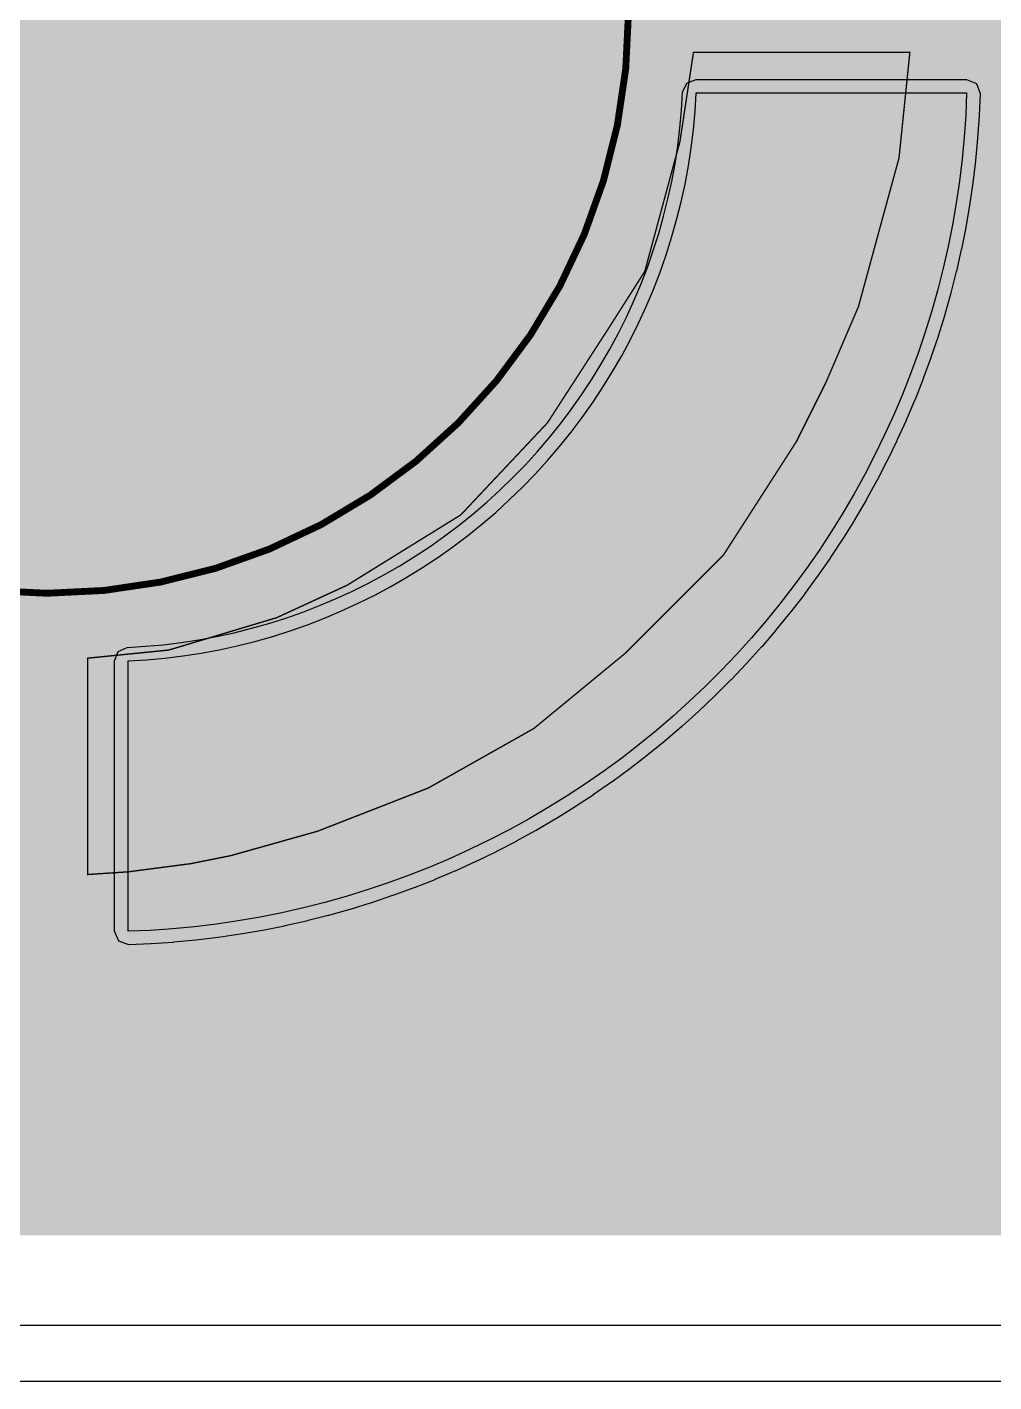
# Model space of a CAD drawing. Header units: millimetres. Extents: x 0 to 286, y 0 to 95.
# Drawn here: x 72.67 to 76.24, y 0.02 to 5.03 of the extents above; entities that cross this region are included whole.
import ezdxf

# ---------------------------------------------------------------- set-up
doc = ezdxf.new("R2010")
doc.units = ezdxf.units.MM
doc.header["$MEASUREMENT"] = 0
for name, color, linetype, true_color in [('Board-Outline-Layer', 7, 'Continuous', 0xff00ff), ('Bottom-Layer', 7, 'Continuous', 0x0000ff), ('Bottom-Paste-Mask-Layer', 7, 'Continuous', 0x800000), ('Bottom-Solder-Mask-Layer', 7, 'Continuous', 0xaa00ff), ('Component-Shape-Layer', 7, 'Continuous', 0x00cccc), ('Document-Layer', 7, 'Continuous', 0xffffff), ('Multi-Layer', 7, 'Continuous', 0xc0c0c0), ('Pin-Soldering-Layer', 7, 'Continuous', 0xcc9999)]:
    doc.layers.add(name, color=color, linetype=linetype, true_color=true_color)

msp = doc.modelspace()

# ---------------------------------------------------------------- hatches: boundary and pattern name
at = {"layer": 'Bottom-Layer'}
for points in [[(0.4592, 93.2831), (0.4741, 93.4131), (0.4988, 93.5383), (0.5336, 93.6625), (0.5789, 93.7826), (0.6325, 93.9003), (0.6959, 94.0133), (0.7666, 94.1201), (0.8468, 94.2205), (0.9343, 94.3158), (1.0294, 94.4031), (1.1304, 94.4836), (1.2369, 94.5545), (1.3499, 94.6176), (1.4675, 94.6714), (1.5873, 94.7165), (1.712, 94.7513), (1.8371, 94.7761), (1.967, 94.7909), (2.1035, 94.7969), (283.464, 94.7969), (283.5983, 94.7909), (283.7274, 94.7761), (283.8536, 94.7512), (283.9785, 94.7164), (284.0988, 94.6714), (284.2148, 94.618), (284.3274, 94.5547), (284.4352, 94.483), (284.5375, 94.4024), (284.6321, 94.3158), (284.7203, 94.2195), (284.8002, 94.1207), (284.8694, 94.0139), (284.9338, 93.9003), (284.987, 93.7821), (285.0329, 93.6624), (285.067, 93.5383), (285.0927, 93.4111), (285.1081, 93.284), (285.1124, 93.1486), (285.1124, 41.3492), (281.9686, 41.3491), (281.9418, 41.348), (281.9152, 41.3449), (281.1422, 41.2239), (281.087, 41.2107), (281.0346, 41.189), (280.3386, 40.8334), (280.291, 40.8042), (280.2486, 40.768), (279.6946, 40.2152), (279.6578, 40.1721), (279.6282, 40.1238), (279.2742, 39.4267), (279.2529, 39.3752), (279.2399, 39.3209), (279.1169, 38.549), (279.1124, 38.4928), (279.1169, 38.4365), (279.2399, 37.6622), (279.2529, 37.6077), (279.2743, 37.556), (279.6283, 36.86), (279.6578, 36.812), (279.6943, 36.7691), (280.2483, 36.2152), (280.2909, 36.1788), (280.3386, 36.1495), (281.0346, 35.7939), (281.0869, 35.7722), (281.142, 35.7591), (281.917, 35.6375), (281.9437, 35.6344), (281.9706, 35.6333), (285.1124, 35.6333), (285.1124, 2.2325), (285.1081, 2.1001), (285.0927, 1.9739), (285.067, 1.8457), (285.0327, 1.722), (284.9866, 1.5995), (284.9345, 1.485), (284.8695, 1.3714), (284.7998, 1.264), (284.7184, 1.162), (284.6322, 1.0668), (284.5384, 0.9821), (284.4354, 0.9008), (284.3275, 0.8293), (284.2147, 0.7658), (284.0974, 0.7119), (283.9783, 0.6661), (283.8552, 0.6329), (283.7275, 0.6077), (283.5997, 0.5931), (283.465, 0.5883), (2.1051, 0.5855), (1.9683, 0.5927), (1.837, 0.6077), (1.7105, 0.6328), (1.5875, 0.666), (1.4685, 0.7121), (1.35, 0.7662), (1.2368, 0.8296), (1.1302, 0.9002), (1.0283, 0.9816), (0.9343, 1.0667), (0.8483, 1.1616), (0.7671, 1.2644), (0.6955, 1.3725), (0.6319, 1.4849), (0.5791, 1.5994), (0.5338, 1.7219), (0.4988, 1.8457), (0.4741, 1.9719), (0.4592, 2.1011), (0.4532, 2.2346), (0.4532, 35.6333), (3.5973, 35.6335), (3.6242, 35.6345), (3.6509, 35.6377), (4.4239, 35.7591), (4.479, 35.7723), (4.5313, 35.794), (5.2273, 36.1496), (5.2752, 36.179), (5.3179, 36.2155), (5.8704, 36.7694), (5.9067, 36.8119), (5.9358, 36.8595), (6.2914, 37.5555), (6.313, 37.6075), (6.3261, 37.6623), (6.4488, 38.4352), (6.4532, 38.4913), (6.4488, 38.5474), (6.3262, 39.3207), (6.313, 39.3753), (6.2915, 39.4273), (5.9359, 40.1244), (5.9066, 40.1722), (5.8702, 40.2149), (5.3176, 40.7677), (5.275, 40.8041), (5.2273, 40.8334), (4.5313, 41.189), (4.479, 41.2107), (4.4239, 41.2239), (3.6501, 41.3451), (3.6235, 41.3482), (3.5967, 41.3492), (0.4532, 41.3492), (0.4532, 93.1467)], [(72.4264, 8.8433), (72.3447, 8.8397), (72.3402, 8.8395), (72.3356, 8.8392), (72.254, 8.8336), (72.2494, 8.8332), (72.2448, 8.8328), (72.1633, 8.8251), (72.1587, 8.8246), (72.1541, 8.8241), (72.0728, 8.8142), (72.0684, 8.8136), (72.064, 8.813), (71.983, 8.8012), (71.9784, 8.8005), (71.9738, 8.7997), (71.8931, 8.7857), (71.8886, 8.7849), (71.8842, 8.784), (71.804, 8.768), (71.7995, 8.7671), (71.795, 8.7661), (71.7152, 8.7481), (71.7107, 8.747), (71.7062, 8.7459), (71.6268, 8.7258), (71.6224, 8.7246), (71.6179, 8.7234), (71.5391, 8.7013), (71.5348, 8.7), (71.5304, 8.6987), (71.4522, 8.6746), (71.4478, 8.6732), (71.4435, 8.6718), (71.3659, 8.6456), (71.3616, 8.6441), (71.3573, 8.6426), (71.2804, 8.6145), (71.2761, 8.6129), (71.2718, 8.6112), (71.1957, 8.5812), (71.1914, 8.5794), (71.1871, 8.5776), (71.1118, 8.5456), (71.1076, 8.5438), (71.1035, 8.542), (71.029, 8.5081), (71.0248, 8.5061), (71.0207, 8.5041), (70.9471, 8.4683), (70.943, 8.4663), (70.939, 8.4643), (70.8663, 8.4266), (70.8622, 8.4244), (70.8581, 8.4222), (70.7864, 8.3826), (70.7824, 8.3804), (70.7785, 8.3782), (70.7079, 8.3368), (70.704, 8.3345), (70.7, 8.3321), (70.6305, 8.2889), (70.6266, 8.2865), (70.6228, 8.2841), (70.5544, 8.2392), (70.5505, 8.2366), (70.5467, 8.234), (70.4794, 8.1873), (70.4757, 8.1847), (70.4721, 8.1821), (70.406, 8.1337), (70.4023, 8.131), (70.3985, 8.1281), (70.3338, 8.0781), (70.3302, 8.0753), (70.3267, 8.0725), (70.2632, 8.0208), (70.2597, 8.0179), (70.2562, 8.0149), (70.194, 7.9617), (70.1906, 7.9587), (70.1871, 7.9556), (70.1264, 7.9008), (70.123, 7.8977), (70.1196, 7.8945), (70.0603, 7.8381), (70.057, 7.835), (70.0538, 7.8318), (69.9959, 7.7739), (69.9927, 7.7707), (69.9894, 7.7673), (69.9331, 7.708), (69.93, 7.7047), (69.9269, 7.7013), (69.872, 7.6406), (69.8689, 7.6371), (69.8659, 7.6336), (69.8126, 7.5714), (69.8096, 7.5679), (69.8067, 7.5643), (69.755, 7.5008), (69.7523, 7.4973), (69.7496, 7.4939), (69.6995, 7.4291), (69.6967, 7.4254), (69.6939, 7.4217), (69.6456, 7.3556), (69.6429, 7.3519), (69.6402, 7.3481), (69.5936, 7.2808), (69.591, 7.2771), (69.5885, 7.2733), (69.5436, 7.2049), (69.5411, 7.201), (69.5387, 7.1971), (69.4955, 7.1276), (69.4931, 7.1236), (69.4908, 7.1197), (69.4494, 7.0491), (69.4471, 7.0451), (69.4449, 7.0411), (69.4053, 6.9694), (69.4032, 6.9653), (69.401, 6.9613), (69.3634, 6.8887), (69.3613, 6.8846), (69.3593, 6.8806), (69.3235, 6.807), (69.3215, 6.8028), (69.3196, 6.7987), (69.2856, 6.7242), (69.2837, 6.7199), (69.2819, 6.7157), (69.2499, 6.6403), (69.2481, 6.6361), (69.2464, 6.6319), (69.2164, 6.5557), (69.2147, 6.5515), (69.2131, 6.5472), (69.185, 6.4704), (69.1835, 6.4661), (69.182, 6.4618), (69.1559, 6.3843), (69.1544, 6.3798), (69.153, 6.3753), (69.1289, 6.297), (69.1276, 6.2928), (69.1263, 6.2885), (69.1042, 6.2097), (69.103, 6.2052), (69.1018, 6.2008), (69.0817, 6.1214), (69.0806, 6.1169), (69.0795, 6.1124), (69.0615, 6.0326), (69.0605, 6.0282), (69.0596, 6.0237), (69.0436, 5.9435), (69.0427, 5.939), (69.0419, 5.9344), (69.0279, 5.8538), (69.0272, 5.8493), (69.0265, 5.8448), (69.0146, 5.7639), (69.0139, 5.7592), (69.0133, 5.7546), (69.0035, 5.6733), (69.003, 5.6689), (69.0026, 5.6644), (68.9948, 5.583), (68.9944, 5.5783), (68.994, 5.5737), (68.9884, 5.492), (68.9881, 5.4874), (68.9878, 5.4828), (68.9843, 5.401), (69.0236, 5.2218), (69.1465, 5.0855), (69.0236, 4.9492), (68.9843, 4.7699), (68.9879, 4.6882), (68.9881, 4.6835), (68.9884, 4.6789), (68.9941, 4.5973), (68.9944, 4.5927), (68.9948, 4.588), (69.0026, 4.5066), (69.0031, 4.5021), (69.0036, 4.4977), (69.0134, 4.4164), (69.014, 4.4118), (69.0146, 4.4073), (69.0265, 4.3263), (69.0272, 4.3218), (69.0279, 4.3173), (69.0419, 4.2366), (69.0427, 4.2321), (69.0436, 4.2276), (69.0596, 4.1474), (69.0605, 4.1428), (69.0615, 4.1383), (69.0796, 4.0584), (69.0806, 4.054), (69.0817, 4.0496), (69.1018, 3.9702), (69.103, 3.9657), (69.1042, 3.9612), (69.1264, 3.8825), (69.1276, 3.8782), (69.1289, 3.874), (69.153, 3.7957), (69.1544, 3.7912), (69.1559, 3.7867), (69.1821, 3.7092), (69.1835, 3.7049), (69.1851, 3.7006), (69.2132, 3.6237), (69.2148, 3.6195), (69.2164, 3.6153), (69.2464, 3.5392), (69.2482, 3.5349), (69.2499, 3.5306), (69.2819, 3.4553), (69.2838, 3.451), (69.2857, 3.4467), (69.3196, 3.3723), (69.3215, 3.3681), (69.3235, 3.364), (69.3593, 3.2905), (69.3613, 3.2864), (69.3634, 3.2823), (69.4011, 3.2096), (69.4032, 3.2056), (69.4054, 3.2016), (69.4449, 3.1299), (69.4472, 3.1259), (69.4495, 3.1218), (69.4909, 3.0512), (69.4932, 3.0473), (69.4955, 3.0435), (69.5386, 2.9739), (69.5411, 2.97), (69.5436, 2.9662), (69.5885, 2.8977), (69.5911, 2.8939), (69.5936, 2.8901), (69.6403, 2.8229), (69.6429, 2.8191), (69.6456, 2.8154), (69.694, 2.7493), (69.6967, 2.7457), (69.6994, 2.7421), (69.7494, 2.6773), (69.7523, 2.6736), (69.7552, 2.67), (69.8069, 2.6065), (69.8098, 2.603), (69.8127, 2.5996), (69.866, 2.5374), (69.869, 2.5339), (69.872, 2.5305), (69.9268, 2.4698), (69.93, 2.4663), (69.9332, 2.4629), (69.9896, 2.4036), (69.9927, 2.4004), (69.9958, 2.3973), (70.0536, 2.3393), (70.0569, 2.3361), (70.0603, 2.3329), (70.1196, 2.2765), (70.123, 2.2733), (70.1264, 2.2702), (70.1871, 2.2154), (70.1906, 2.2123), (70.1941, 2.2093), (70.2563, 2.156), (70.2597, 2.1531), (70.2632, 2.1502), (70.3267, 2.0985), (70.3303, 2.0957), (70.3339, 2.0928), (70.3986, 2.0428), (70.4023, 2.04), (70.4061, 2.0372), (70.4721, 1.9889), (70.4758, 1.9863), (70.4795, 1.9836), (70.5468, 1.937), (70.5505, 1.9344), (70.5543, 1.9319), (70.6228, 1.887), (70.6266, 1.8845), (70.6305, 1.8821), (70.7, 1.8389), (70.7039, 1.8365), (70.7079, 1.8342), (70.7785, 1.7928), (70.7826, 1.7905), (70.7866, 1.7882), (70.8584, 1.7487), (70.8623, 1.7466), (70.8662, 1.7445), (70.9389, 1.7068), (70.9429, 1.7047), (70.947, 1.7027), (71.0206, 1.6669), (71.0248, 1.6649), (71.029, 1.6629), (71.1035, 1.629), (71.1077, 1.6271), (71.1119, 1.6253), (71.1873, 1.5933), (71.1915, 1.5915), (71.1958, 1.5898), (71.2719, 1.5597), (71.2761, 1.5581), (71.2804, 1.5565), (71.3572, 1.5284), (71.3615, 1.5269), (71.3658, 1.5254), (71.4434, 1.4992), (71.4479, 1.4978), (71.4524, 1.4963), (71.5306, 1.4722), (71.5349, 1.471), (71.5391, 1.4697), (71.6179, 1.4476), (71.6224, 1.4464), (71.6268, 1.4452), (71.7062, 1.4251), (71.7106, 1.424), (71.7151, 1.4229), (71.7949, 1.4049), (71.7994, 1.4039), (71.804, 1.4029), (71.8842, 1.3869), (71.8887, 1.3861), (71.8932, 1.3853), (71.9739, 1.3713), (71.9784, 1.3705), (71.983, 1.3698), (72.0639, 1.358), (72.0684, 1.3573), (72.0729, 1.3567), (72.1542, 1.3469), (72.1587, 1.3464), (72.1633, 1.3459), (72.2448, 1.3382), (72.2493, 1.3378), (72.2539, 1.3374), (72.3356, 1.3318), (72.3402, 1.3315), (72.3448, 1.3312), (72.4266, 1.3277), (72.6058, 1.367), (72.7421, 1.4899), (72.8784, 1.3669), (73.0577, 1.3277), (73.1395, 1.3312), (73.1441, 1.3315), (73.1488, 1.3318), (73.2305, 1.3374), (73.2349, 1.3378), (73.2393, 1.3382), (73.3208, 1.3459), (73.3255, 1.3464), (73.3301, 1.3469), (73.4113, 1.3567), (73.4159, 1.3573), (73.4204, 1.3579), (73.5014, 1.3699), (73.5058, 1.3705), (73.5103, 1.3713), (73.5909, 1.3852), (73.5956, 1.386), (73.6002, 1.3869), (73.6805, 1.403), (73.6848, 1.4039), (73.6892, 1.4048), (73.769, 1.4229), (73.7735, 1.4239), (73.7781, 1.4251), (73.8574, 1.4452), (73.8619, 1.4463), (73.8663, 1.4476), (73.9451, 1.4697), (73.9495, 1.471), (73.9538, 1.4723), (74.0321, 1.4964), (74.0364, 1.4978), (74.0407, 1.4992), (74.1183, 1.5253), (74.1226, 1.5268), (74.1269, 1.5284), (74.2038, 1.5564), (74.2081, 1.5581), (74.2124, 1.5597), (74.2886, 1.5898), (74.2929, 1.5915), (74.2972, 1.5933), (74.3725, 1.6254), (74.3767, 1.6272), (74.3809, 1.6291), (74.4554, 1.663), (74.4594, 1.6649), (74.4635, 1.6668), (74.5371, 1.7026), (74.5412, 1.7046), (74.5452, 1.7067), (74.6179, 1.7444), (74.622, 1.7465), (74.626, 1.7487), (74.6977, 1.7883), (74.7017, 1.7905), (74.7057, 1.7928), (74.7763, 1.8342), (74.7803, 1.8365), (74.7842, 1.8389), (74.8538, 1.882), (74.8576, 1.8845), (74.8615, 1.887), (74.9299, 1.9319), (74.9337, 1.9344), (74.9375, 1.937), (75.0048, 1.9837), (75.0084, 1.9862), (75.012, 1.9888), (75.0781, 2.0371), (75.082, 2.04), (75.0858, 2.0429), (75.1505, 2.093), (75.1541, 2.0957), (75.1575, 2.0985), (75.221, 2.1501), (75.2245, 2.1531), (75.228, 2.156), (75.2902, 2.2093), (75.2937, 2.2123), (75.2971, 2.2154), (75.3579, 2.2702), (75.3613, 2.2734), (75.3647, 2.2765), (75.424, 2.3329), (75.4273, 2.3361), (75.4305, 2.3392), (75.4884, 2.3971), (75.4916, 2.4004), (75.4947, 2.4037), (75.5511, 2.463), (75.5543, 2.4663), (75.5574, 2.4697), (75.6122, 2.5305), (75.6153, 2.5339), (75.6183, 2.5374), (75.6715, 2.5995), (75.6745, 2.603), (75.6774, 2.6066), (75.7291, 2.6701), (75.7319, 2.6736), (75.7347, 2.6771), (75.7847, 2.7418), (75.7876, 2.7456), (75.7904, 2.7494), (75.8387, 2.8155), (75.8413, 2.8191), (75.8439, 2.8227), (75.8906, 2.89), (75.8932, 2.8938), (75.8958, 2.8977), (75.9407, 2.9661), (75.9432, 2.9701), (75.9457, 2.974), (75.9888, 3.0436), (75.9911, 3.0474), (75.9934, 3.0512), (76.0348, 3.1218), (76.0371, 3.1259), (76.0394, 3.1299), (76.0789, 3.2016), (76.081, 3.2056), (76.0832, 3.2096), (76.1209, 3.2823), (76.123, 3.2864), (76.125, 3.2905), (76.1608, 3.3641), (76.1628, 3.3682), (76.1647, 3.3723), (76.1986, 3.4469), (76.2005, 3.451), (76.2023, 3.4552), (76.2343, 3.5306), (76.2361, 3.5348), (76.2378, 3.539), (76.2678, 3.6151), (76.2695, 3.6195), (76.2711, 3.6238), (76.2992, 3.7007), (76.3007, 3.7049), (76.3022, 3.7092), (76.3284, 3.7868), (76.3299, 3.7913), (76.3313, 3.7958), (76.3554, 3.874), (76.3566, 3.8782), (76.3578, 3.8824), (76.38, 3.9612), (76.3813, 3.9657), (76.3825, 3.9703), (76.4025, 4.0496), (76.4036, 4.0541), (76.4047, 4.0585), (76.4227, 4.1384), (76.4237, 4.1427), (76.4246, 4.1472), (76.4407, 4.2274), (76.4416, 4.232), (76.4424, 4.2365), (76.4563, 4.3172), (76.4571, 4.3218), (76.4578, 4.3264), (76.4697, 4.4074), (76.4703, 4.4118), (76.4709, 4.4163), (76.4807, 4.4975), (76.4812, 4.502), (76.4817, 4.5066), (76.4894, 4.5881), (76.4899, 4.5927), (76.4902, 4.5974), (76.4958, 4.679), (76.4961, 4.6836), (76.4964, 4.6882), (76.4999, 4.7699), (76.4606, 4.9492), (76.3377, 5.0855), (76.4606, 5.2218), (76.4999, 5.401), (76.4964, 5.4828), (76.4961, 5.4874), (76.4958, 5.492), (76.4902, 5.5737), (76.4898, 5.5782), (76.4894, 5.5828), (76.4817, 5.6643), (76.4812, 5.6689), (76.4807, 5.6734), (76.4709, 5.7547), (76.4703, 5.7592), (76.4697, 5.7637), (76.4578, 5.8447), (76.4571, 5.8492), (76.4563, 5.8537), (76.4423, 5.9344), (76.4415, 5.9389), (76.4407, 5.9434), (76.4246, 6.0237), (76.4237, 6.0282), (76.4227, 6.0326), (76.4047, 6.1124), (76.4036, 6.1169), (76.4025, 6.1214), (76.3824, 6.2008), (76.3813, 6.2052), (76.38, 6.2097), (76.3579, 6.2885), (76.3566, 6.2928), (76.3553, 6.2971), (76.3312, 6.3753), (76.3298, 6.3797), (76.3284, 6.3841), (76.3022, 6.4617), (76.3008, 6.466), (76.2992, 6.4703), (76.2711, 6.5472), (76.2695, 6.5515), (76.2679, 6.5558), (76.2378, 6.6319), (76.2361, 6.6362), (76.2343, 6.6404), (76.2023, 6.7157), (76.2005, 6.7199), (76.1986, 6.7242), (76.1647, 6.7986), (76.1627, 6.8028), (76.1608, 6.8069), (76.1249, 6.8805), (76.1229, 6.8846), (76.1209, 6.8886), (76.0832, 6.9613), (76.081, 6.9654), (76.0788, 6.9695), (76.0393, 7.0411), (76.0371, 7.0451), (76.0348, 7.0491), (75.9934, 7.1197), (75.9911, 7.1236), (75.9887, 7.1275), (75.9456, 7.197), (75.9432, 7.2009), (75.9406, 7.2048), (75.8957, 7.2733), (75.8932, 7.2771), (75.8906, 7.2809), (75.8439, 7.3482), (75.8413, 7.3518), (75.8387, 7.3555), (75.7904, 7.4216), (75.7876, 7.4253), (75.7847, 7.429), (75.7347, 7.4938), (75.7319, 7.4974), (75.7291, 7.5009), (75.6774, 7.5644), (75.6745, 7.5679), (75.6716, 7.5714), (75.6183, 7.6336), (75.6153, 7.637), (75.6122, 7.6405), (75.5574, 7.7012), (75.5543, 7.7046), (75.5511, 7.708), (75.4947, 7.7673), (75.4916, 7.7706), (75.4884, 7.7738), (75.4305, 7.8317), (75.4272, 7.8349), (75.424, 7.8381), (75.3646, 7.8945), (75.3613, 7.8976), (75.3579, 7.9007), (75.2971, 7.9556), (75.2937, 7.9586), (75.2902, 7.9617), (75.228, 8.0149), (75.2246, 8.0179), (75.221, 8.0208), (75.1575, 8.0724), (75.154, 8.0753), (75.1504, 8.0781), (75.0857, 8.1281), (75.082, 8.1309), (75.0782, 8.1337), (75.0121, 8.1821), (75.0085, 8.1847), (75.0048, 8.1873), (74.9375, 8.2339), (74.9337, 8.2365), (74.9299, 8.2391), (74.8615, 8.284), (74.8576, 8.2865), (74.8537, 8.289), (74.7841, 8.3321), (74.7802, 8.3345), (74.7763, 8.3368), (74.7057, 8.3781), (74.7018, 8.3804), (74.6978, 8.3826), (74.6261, 8.4222), (74.622, 8.4244), (74.6179, 8.4266), (74.5452, 8.4642), (74.5412, 8.4663), (74.5371, 8.4683), (74.4636, 8.5041), (74.4594, 8.5061), (74.4553, 8.508), (74.3808, 8.5419), (74.3766, 8.5438), (74.3724, 8.5457), (74.297, 8.5777), (74.2928, 8.5794), (74.2886, 8.5811), (74.2124, 8.6112), (74.2081, 8.6129), (74.2038, 8.6145), (74.1269, 8.6426), (74.1226, 8.6441), (74.1183, 8.6456), (74.0408, 8.6717), (74.0364, 8.6732), (74.032, 8.6746), (73.9537, 8.6987), (73.9494, 8.7), (73.9451, 8.7012), (73.8663, 8.7234), (73.8619, 8.7246), (73.8574, 8.7258), (73.7781, 8.7459), (73.7736, 8.747), (73.7691, 8.748), (73.6892, 8.7661), (73.6848, 8.7671), (73.6803, 8.768), (73.6001, 8.784), (73.5956, 8.7849), (73.5911, 8.7857), (73.5104, 8.7997), (73.5058, 8.8004), (73.5013, 8.8011), (73.4203, 8.813), (73.4158, 8.8136), (73.4113, 8.8142), (73.3301, 8.8241), (73.3255, 8.8246), (73.3209, 8.825), (73.2394, 8.8328), (73.2349, 8.8332), (73.2303, 8.8335), (73.1487, 8.8392), (73.1441, 8.8395), (73.1395, 8.8397), (73.0577, 8.8433), (72.8784, 8.804), (72.7421, 8.6811), (72.6058, 8.804)], [(76.1421, 4.7855), (76.1386, 4.7037), (76.1329, 4.6221), (76.1251, 4.5405), (76.1153, 4.4593), (76.1035, 4.3783), (76.0895, 4.2977), (76.0734, 4.2174), (76.0554, 4.1375), (76.0353, 4.0582), (76.0131, 3.9795), (75.989, 3.9012), (75.9628, 3.8236), (75.9347, 3.7467), (75.9047, 3.6706), (75.8727, 3.5953), (75.8387, 3.5208), (75.8029, 3.4472), (75.7653, 3.3745), (75.7257, 3.3028), (75.6844, 3.2322), (75.6412, 3.1626), (75.5963, 3.0942), (75.5497, 3.0269), (75.5013, 2.9608), (75.4513, 2.8961), (75.3996, 2.8326), (75.3464, 2.7705), (75.2915, 2.7097), (75.2351, 2.6504), (75.1772, 2.5925), (75.1179, 2.5361), (75.0572, 2.4812), (74.995, 2.428), (74.9315, 2.3763), (74.8668, 2.3263), (74.8007, 2.278), (74.7334, 2.2313), (74.665, 2.1864), (74.5954, 2.1432), (74.5248, 2.1019), (74.4531, 2.0624), (74.3804, 2.0247), (74.3068, 1.9889), (74.2323, 1.9549), (74.157, 1.9229), (74.0809, 1.8928), (74.004, 1.8647), (73.9264, 1.8386), (73.8482, 1.8145), (73.7694, 1.7923), (73.69, 1.7722), (73.6102, 1.7542), (73.5299, 1.7381), (73.4493, 1.7242), (73.3683, 1.7123), (73.2871, 1.7024), (73.2056, 1.6947), (73.1239, 1.689), (73.0421, 1.6855), (73.0421, 2.6855), (73.1099, 2.6896), (73.1775, 2.6957), (73.245, 2.7039), (73.3121, 2.7143), (73.3789, 2.7266), (73.4452, 2.7411), (73.5111, 2.7576), (73.5765, 2.7761), (73.6412, 2.7966), (73.7053, 2.8191), (73.7686, 2.8436), (73.8312, 2.87), (73.8929, 2.8983), (73.9537, 2.9286), (74.0136, 2.9606), (74.0724, 2.9946), (74.1302, 3.0303), (74.1868, 3.0678), (74.2423, 3.107), (74.2965, 3.1479), (74.3494, 3.1905), (74.401, 3.2347), (74.4512, 3.2804), (74.4999, 3.3277), (74.5472, 3.3765), (74.5929, 3.4266), (74.6371, 3.4782), (74.6797, 3.5311), (74.7206, 3.5853), (74.7598, 3.6408), (74.7973, 3.6974), (74.833, 3.7552), (74.867, 3.814), (74.899, 3.8739), (74.9293, 3.9347), (74.9576, 3.9964), (74.984, 4.059), (75.0085, 4.1224), (75.031, 4.1864), (75.0515, 4.2511), (75.07, 4.3165), (75.0865, 4.3824), (75.1009, 4.4487), (75.1133, 4.5155), (75.1237, 4.5826), (75.1319, 4.6501), (75.138, 4.7177), (75.1421, 4.7855)]]:
    msp.add_hatch(color=256, dxfattribs=at).paths.add_polyline_path(points)
at = {"layer": 'Bottom-Paste-Mask-Layer'}
msp.add_hatch(color=256, dxfattribs=at).paths.add_polyline_path([(76.1421, 4.7855), (76.1386, 4.7037), (76.1329, 4.6221), (76.1251, 4.5405), (76.1153, 4.4593), (76.1035, 4.3783), (76.0895, 4.2977), (76.0734, 4.2174), (76.0554, 4.1375), (76.0353, 4.0582), (76.0131, 3.9795), (75.989, 3.9012), (75.9628, 3.8236), (75.9347, 3.7467), (75.9047, 3.6706), (75.8727, 3.5953), (75.8387, 3.5208), (75.8029, 3.4472), (75.7653, 3.3745), (75.7257, 3.3028), (75.6844, 3.2322), (75.6412, 3.1626), (75.5963, 3.0942), (75.5497, 3.0269), (75.5013, 2.9608), (75.4513, 2.8961), (75.3996, 2.8326), (75.3464, 2.7705), (75.2915, 2.7097), (75.2351, 2.6504), (75.1772, 2.5925), (75.1179, 2.5361), (75.0572, 2.4812), (74.995, 2.428), (74.9315, 2.3763), (74.8668, 2.3263), (74.8007, 2.278), (74.7334, 2.2313), (74.665, 2.1864), (74.5954, 2.1432), (74.5248, 2.1019), (74.4531, 2.0624), (74.3804, 2.0247), (74.3068, 1.9889), (74.2323, 1.9549), (74.157, 1.9229), (74.0809, 1.8928), (74.004, 1.8647), (73.9264, 1.8386), (73.8482, 1.8145), (73.7694, 1.7923), (73.69, 1.7722), (73.6102, 1.7542), (73.5299, 1.7381), (73.4493, 1.7242), (73.3683, 1.7123), (73.2871, 1.7024), (73.2056, 1.6947), (73.1239, 1.689), (73.0421, 1.6855), (73.0421, 2.6855), (73.1099, 2.6896), (73.1775, 2.6957), (73.245, 2.7039), (73.3121, 2.7143), (73.3789, 2.7266), (73.4452, 2.7411), (73.5111, 2.7576), (73.5765, 2.7761), (73.6412, 2.7966), (73.7053, 2.8191), (73.7686, 2.8436), (73.8312, 2.87), (73.8929, 2.8983), (73.9537, 2.9286), (74.0136, 2.9606), (74.0724, 2.9946), (74.1302, 3.0303), (74.1868, 3.0678), (74.2423, 3.107), (74.2965, 3.1479), (74.3494, 3.1905), (74.401, 3.2347), (74.4512, 3.2804), (74.4999, 3.3277), (74.5472, 3.3765), (74.5929, 3.4266), (74.6371, 3.4782), (74.6797, 3.5311), (74.7206, 3.5853), (74.7598, 3.6408), (74.7973, 3.6974), (74.833, 3.7552), (74.867, 3.814), (74.899, 3.8739), (74.9293, 3.9347), (74.9576, 3.9964), (74.984, 4.059), (75.0085, 4.1224), (75.031, 4.1864), (75.0515, 4.2511), (75.07, 4.3165), (75.0865, 4.3824), (75.1009, 4.4487), (75.1133, 4.5155), (75.1237, 4.5826), (75.1319, 4.6501), (75.138, 4.7177), (75.1421, 4.7855)])
at = {"layer": 'Bottom-Solder-Mask-Layer'}
msp.add_hatch(color=256, dxfattribs=at).paths.add_polyline_path([(75.1421, 4.8355), (76.1421, 4.8355), (76.1782, 4.8201), (76.1921, 4.7833), (76.1885, 4.7015), (76.1885, 4.7009), (76.1884, 4.7003), (76.1828, 4.6186), (76.1828, 4.618), (76.1827, 4.6173), (76.1749, 4.5358), (76.1749, 4.5352), (76.1748, 4.5345), (76.165, 4.4533), (76.1649, 4.4527), (76.1648, 4.452), (76.1529, 4.3711), (76.1528, 4.3704), (76.1527, 4.3698), (76.1388, 4.2891), (76.1386, 4.2885), (76.1385, 4.2879), (76.1225, 4.2076), (76.1223, 4.207), (76.1222, 4.2063), (76.1041, 4.1265), (76.104, 4.1259), (76.1038, 4.1253), (76.0838, 4.0459), (76.0836, 4.0453), (76.0834, 4.0447), (76.0612, 3.9659), (76.0611, 3.9653), (76.0609, 3.9647), (76.0368, 3.8865), (76.0366, 3.8858), (76.0364, 3.8852), (76.0102, 3.8076), (76.01, 3.807), (76.0098, 3.8064), (75.9817, 3.7296), (75.9815, 3.729), (75.9812, 3.7284), (75.9512, 3.6522), (75.9509, 3.6517), (75.9507, 3.6511), (75.9187, 3.5757), (75.9184, 3.5751), (75.9182, 3.5746), (75.8842, 3.5), (75.884, 3.4995), (75.8837, 3.4989), (75.8479, 3.4253), (75.8476, 3.4247), (75.8473, 3.4242), (75.8096, 3.3515), (75.8093, 3.3509), (75.809, 3.3504), (75.7695, 3.2787), (75.7692, 3.2781), (75.7689, 3.2776), (75.7275, 3.2069), (75.7272, 3.2064), (75.7269, 3.2059), (75.6838, 3.1363), (75.6834, 3.1357), (75.6831, 3.1352), (75.6381, 3.0667), (75.6378, 3.0662), (75.6374, 3.0657), (75.5907, 2.9984), (75.5904, 2.9979), (75.59, 2.9974), (75.5417, 2.9313), (75.5413, 2.9308), (75.5409, 2.9303), (75.4908, 2.8655), (75.4905, 2.865), (75.4901, 2.8645), (75.4384, 2.801), (75.438, 2.8005), (75.4376, 2.8), (75.3843, 2.7379), (75.3839, 2.7374), (75.3835, 2.737), (75.3286, 2.6762), (75.3282, 2.6757), (75.3278, 2.6753), (75.2714, 2.6159), (75.2709, 2.6155), (75.2705, 2.615), (75.2126, 2.5571), (75.2121, 2.5567), (75.2117, 2.5562), (75.1524, 2.4999), (75.1519, 2.4994), (75.1514, 2.499), (75.0907, 2.4441), (75.0902, 2.4437), (75.0897, 2.4433), (75.0275, 2.39), (75.027, 2.3896), (75.0265, 2.3892), (74.9631, 2.3375), (74.9626, 2.3372), (74.9621, 2.3368), (74.8973, 2.2867), (74.8968, 2.2863), (74.8963, 2.2859), (74.8302, 2.2376), (74.8297, 2.2372), (74.8292, 2.2369), (74.7619, 2.1902), (74.7614, 2.1898), (74.7608, 2.1895), (74.6924, 2.1446), (74.6919, 2.1442), (74.6913, 2.1439), (74.6218, 2.1007), (74.6212, 2.1004), (74.6207, 2.1001), (74.55, 2.0587), (74.5495, 2.0584), (74.5489, 2.0581), (74.4772, 2.0186), (74.4767, 2.0183), (74.4761, 2.018), (74.4034, 1.9803), (74.4029, 1.98), (74.4023, 1.9797), (74.3287, 1.9439), (74.3281, 1.9437), (74.3276, 1.9434), (74.2531, 1.9094), (74.2525, 1.9092), (74.2519, 1.9089), (74.1766, 1.8769), (74.176, 1.8766), (74.1754, 1.8764), (74.0992, 1.8463), (74.0986, 1.8461), (74.098, 1.8459), (74.0211, 1.8178), (74.0205, 1.8176), (74.0199, 1.8174), (73.9424, 1.7912), (73.9418, 1.791), (73.9412, 1.7909), (73.8629, 1.7667), (73.8623, 1.7665), (73.8617, 1.7663), (73.7829, 1.7442), (73.7823, 1.744), (73.7817, 1.7439), (73.7023, 1.7237), (73.7017, 1.7236), (73.7011, 1.7234), (73.6213, 1.7054), (73.6206, 1.7053), (73.62, 1.7051), (73.5397, 1.6891), (73.5391, 1.689), (73.5385, 1.6889), (73.4578, 1.6749), (73.4572, 1.6748), (73.4566, 1.6747), (73.3756, 1.6628), (73.3749, 1.6627), (73.3743, 1.6626), (73.2931, 1.6528), (73.2924, 1.6527), (73.2918, 1.6527), (73.2103, 1.6449), (73.2097, 1.6449), (73.209, 1.6448), (73.1274, 1.6391), (73.1267, 1.6391), (73.1261, 1.6391), (73.0443, 1.6355), (73.0076, 1.6494), (72.9921, 1.6855), (72.9921, 2.6855), (73.0057, 2.7198), (73.0391, 2.7354), (73.1061, 2.7394), (73.1723, 2.7454), (73.2381, 2.7535), (73.3037, 2.7636), (73.369, 2.7757), (73.4338, 2.7898), (73.4982, 2.8059), (73.5621, 2.824), (73.6253, 2.844), (73.688, 2.866), (73.7499, 2.8899), (73.8111, 2.9158), (73.8713, 2.9434), (73.9308, 2.973), (73.9893, 3.0043), (74.0468, 3.0375), (74.1032, 3.0724), (74.1586, 3.109), (74.2128, 3.1474), (74.2657, 3.1874), (74.3174, 3.2289), (74.3679, 3.2722), (74.4169, 3.3169), (74.4646, 3.363), (74.5108, 3.4107), (74.5555, 3.4598), (74.5987, 3.5101), (74.6402, 3.5619), (74.6802, 3.6149), (74.7185, 3.669), (74.7552, 3.7244), (74.7901, 3.7808), (74.8233, 3.8383), (74.8546, 3.8968), (74.8841, 3.9562), (74.9118, 4.0166), (74.9377, 4.0777), (74.9616, 4.1396), (74.9836, 4.2023), (75.0036, 4.2655), (75.0217, 4.3294), (75.0378, 4.3938), (75.0519, 4.4586), (75.064, 4.5239), (75.0741, 4.5895), (75.0822, 4.6554), (75.0882, 4.7214), (75.0922, 4.7885), (75.1078, 4.8219)])
at = {"layer": 'Multi-Layer'}
msp.add_hatch(color=256, dxfattribs=at).paths.add_polyline_path([(70.5921, 5.0855, 1), (74.8921, 5.0855, 1)])
msp.add_hatch(color=256, dxfattribs=at).paths.add_polyline_path([(70.5921, 5.0855, 1), (74.8921, 5.0855, 1)])
at = {"layer": 'Pin-Soldering-Layer'}
msp.add_hatch(color=256, dxfattribs=at).paths.add_polyline_path([(72.8921, 1.8955), (72.8921, 2.6955), (73.1921, 2.7255), (73.5921, 2.8455), (73.8521, 2.9655), (74.2721, 3.2255), (74.5921, 3.5655), (74.8121, 3.9055), (74.9521, 4.1255), (75.0821, 4.6055), (75.1321, 4.9355), (75.9321, 4.9355), (75.8921, 4.5455), (75.7421, 3.9955), (75.6221, 3.7155), (75.5121, 3.4955), (75.2421, 3.0755), (74.8821, 2.7155), (74.5421, 2.4355), (74.1521, 2.2155), (73.7421, 2.0555), (73.4221, 1.9655), (73.2721, 1.9355), (73.0421, 1.9055)])
msp.add_hatch(color=256, dxfattribs=at).paths.add_polyline_path([(72.8921, 1.8955), (72.8921, 2.6955), (73.1921, 2.7255), (73.5921, 2.8455), (73.8521, 2.9655), (74.2721, 3.2255), (74.5921, 3.5655), (74.8121, 3.9055), (74.9521, 4.1255), (75.0821, 4.6055), (75.1321, 4.9355), (75.9321, 4.9355), (75.8921, 4.5455), (75.7421, 3.9955), (75.6221, 3.7155), (75.5121, 3.4955), (75.2421, 3.0755), (74.8821, 2.7155), (74.5421, 2.4355), (74.1521, 2.2155), (73.7421, 2.0555), (73.4221, 1.9655), (73.2721, 1.9355), (73.0421, 1.9055)])

# ---------------------------------------------------------------- linework, layer by layer
at = {"layer": 'Board-Outline-Layer', "const_width": 0.005}
msp.add_lwpolyline([(283.4716, 0.2301), (2.096, 0.2274)], dxfattribs=at)
at = {"layer": 'Bottom-Layer', "const_width": 0.00508}
msp.add_lwpolyline([(-0.017, 0.022), (-0.017, 95.2492), (285.5616, 95.2492), (285.5616, 0.022)], close=True, dxfattribs=at)
at = {"layer": 'Bottom-Layer'}
msp.add_lwpolyline([(76.1421, 4.7855), (76.1386, 4.7037), (76.1329, 4.6221), (76.1251, 4.5405), (76.1153, 4.4593), (76.1035, 4.3783), (76.0895, 4.2977), (76.0734, 4.2174), (76.0554, 4.1375), (76.0353, 4.0582), (76.0131, 3.9795), (75.989, 3.9012), (75.9628, 3.8236), (75.9347, 3.7467), (75.9047, 3.6706), (75.8727, 3.5953), (75.8387, 3.5208), (75.8029, 3.4472), (75.7653, 3.3745), (75.7257, 3.3028), (75.6844, 3.2322), (75.6412, 3.1626), (75.5963, 3.0942), (75.5497, 3.0269), (75.5013, 2.9608), (75.4513, 2.8961), (75.3996, 2.8326), (75.3464, 2.7705), (75.2915, 2.7097), (75.2351, 2.6504), (75.1772, 2.5925), (75.1179, 2.5361), (75.0572, 2.4812), (74.995, 2.428), (74.9315, 2.3763), (74.8668, 2.3263), (74.8007, 2.278), (74.7334, 2.2313), (74.665, 2.1864), (74.5954, 2.1432), (74.5248, 2.1019), (74.4531, 2.0624), (74.3804, 2.0247), (74.3068, 1.9889), (74.2323, 1.9549), (74.157, 1.9229), (74.0809, 1.8928), (74.004, 1.8647), (73.9264, 1.8386), (73.8482, 1.8145), (73.7694, 1.7923), (73.69, 1.7722), (73.6102, 1.7542), (73.5299, 1.7381), (73.4493, 1.7242), (73.3683, 1.7123), (73.2871, 1.7024), (73.2056, 1.6947), (73.1239, 1.689), (73.0421, 1.6855), (73.0421, 2.6855), (73.1099, 2.6896), (73.1775, 2.6957), (73.245, 2.7039), (73.3121, 2.7143), (73.3789, 2.7266), (73.4452, 2.7411), (73.5111, 2.7576), (73.5765, 2.7761), (73.6412, 2.7966), (73.7053, 2.8191), (73.7686, 2.8436), (73.8312, 2.87), (73.8929, 2.8983), (73.9537, 2.9286), (74.0136, 2.9606), (74.0724, 2.9946), (74.1302, 3.0303), (74.1868, 3.0678), (74.2423, 3.107), (74.2965, 3.1479), (74.3494, 3.1905), (74.401, 3.2347), (74.4512, 3.2804), (74.4999, 3.3277), (74.5472, 3.3765), (74.5929, 3.4266), (74.6371, 3.4782), (74.6797, 3.5311), (74.7206, 3.5853), (74.7598, 3.6408), (74.7973, 3.6974), (74.833, 3.7552), (74.867, 3.814), (74.899, 3.8739), (74.9293, 3.9347), (74.9576, 3.9964), (74.984, 4.059), (75.0085, 4.1224), (75.031, 4.1864), (75.0515, 4.2511), (75.07, 4.3165), (75.0865, 4.3824), (75.1009, 4.4487), (75.1133, 4.5155), (75.1237, 4.5826), (75.1319, 4.6501), (75.138, 4.7177), (75.1421, 4.7855)], close=True, dxfattribs=at)
at = {"layer": 'Bottom-Layer', "const_width": 0.0508}
for points in [[(72.6058, 1.367), (72.7421, 1.4899), (72.8784, 1.3669), (73.0577, 1.3277), (73.1395, 1.3312), (73.1441, 1.3315), (73.1488, 1.3318), (73.2305, 1.3374), (73.2349, 1.3378), (73.2393, 1.3382), (73.3208, 1.3459), (73.3255, 1.3464), (73.3301, 1.3469), (73.4113, 1.3567), (73.4159, 1.3573), (73.4204, 1.3579), (73.5014, 1.3699), (73.5058, 1.3705), (73.5103, 1.3713), (73.5909, 1.3852), (73.5956, 1.386), (73.6002, 1.3869), (73.6805, 1.403), (73.6848, 1.4039), (73.6892, 1.4048), (73.769, 1.4229), (73.7735, 1.4239), (73.7781, 1.4251), (73.8574, 1.4452), (73.8619, 1.4463), (73.8663, 1.4476), (73.9451, 1.4697), (73.9495, 1.471), (73.9538, 1.4723), (74.0321, 1.4964), (74.0364, 1.4978), (74.0407, 1.4992), (74.1183, 1.5253), (74.1226, 1.5268), (74.1269, 1.5284), (74.2038, 1.5564), (74.2081, 1.5581), (74.2124, 1.5597), (74.2886, 1.5898), (74.2929, 1.5915), (74.2972, 1.5933), (74.3725, 1.6254), (74.3767, 1.6272), (74.3809, 1.6291), (74.4554, 1.663), (74.4594, 1.6649), (74.4635, 1.6668), (74.5371, 1.7026), (74.5412, 1.7046), (74.5452, 1.7067), (74.6179, 1.7444), (74.622, 1.7465), (74.626, 1.7487), (74.6977, 1.7883), (74.7017, 1.7905), (74.7057, 1.7928), (74.7763, 1.8342), (74.7803, 1.8365), (74.7842, 1.8389), (74.8538, 1.882), (74.8576, 1.8845), (74.8615, 1.887), (74.9299, 1.9319), (74.9337, 1.9344), (74.9375, 1.937), (75.0048, 1.9837), (75.0084, 1.9862), (75.012, 1.9888), (75.0781, 2.0371), (75.082, 2.04), (75.0858, 2.0429), (75.1505, 2.093), (75.1541, 2.0957), (75.1575, 2.0985), (75.221, 2.1501), (75.2245, 2.1531), (75.228, 2.156), (75.2902, 2.2093), (75.2937, 2.2123), (75.2971, 2.2154), (75.3579, 2.2702), (75.3613, 2.2734), (75.3647, 2.2765), (75.424, 2.3329), (75.4273, 2.3361), (75.4305, 2.3392), (75.4884, 2.3971), (75.4916, 2.4004), (75.4947, 2.4037), (75.5511, 2.463), (75.5543, 2.4663), (75.5574, 2.4697), (75.6122, 2.5305), (75.6153, 2.5339), (75.6183, 2.5374), (75.6715, 2.5995), (75.6745, 2.603), (75.6774, 2.6066), (75.7291, 2.6701), (75.7319, 2.6736), (75.7347, 2.6771), (75.7847, 2.7418), (75.7876, 2.7456), (75.7904, 2.7494), (75.8387, 2.8155), (75.8413, 2.8191), (75.8439, 2.8227), (75.8906, 2.89), (75.8932, 2.8938), (75.8958, 2.8977), (75.9407, 2.9661), (75.9432, 2.9701), (75.9457, 2.974), (75.9888, 3.0436), (75.9911, 3.0474), (75.9934, 3.0512), (76.0348, 3.1218), (76.0371, 3.1259), (76.0394, 3.1299), (76.0789, 3.2016), (76.081, 3.2056), (76.0832, 3.2096), (76.1209, 3.2823), (76.123, 3.2864), (76.125, 3.2905), (76.1608, 3.3641), (76.1628, 3.3682), (76.1647, 3.3723), (76.1986, 3.4469), (76.2005, 3.451), (76.2023, 3.4552), (76.2343, 3.5306), (76.2361, 3.5348), (76.2378, 3.539), (76.2678, 3.6151), (76.2695, 3.6195)], [(283.465, 0.5883), (2.1051, 0.5855)]]:
    msp.add_lwpolyline(points, dxfattribs=at)
at = {"layer": 'Bottom-Paste-Mask-Layer'}
msp.add_lwpolyline([(76.1421, 4.7855), (76.1386, 4.7037), (76.1329, 4.6221), (76.1251, 4.5405), (76.1153, 4.4593), (76.1035, 4.3783), (76.0895, 4.2977), (76.0734, 4.2174), (76.0554, 4.1375), (76.0353, 4.0582), (76.0131, 3.9795), (75.989, 3.9012), (75.9628, 3.8236), (75.9347, 3.7467), (75.9047, 3.6706), (75.8727, 3.5953), (75.8387, 3.5208), (75.8029, 3.4472), (75.7653, 3.3745), (75.7257, 3.3028), (75.6844, 3.2322), (75.6412, 3.1626), (75.5963, 3.0942), (75.5497, 3.0269), (75.5013, 2.9608), (75.4513, 2.8961), (75.3996, 2.8326), (75.3464, 2.7705), (75.2915, 2.7097), (75.2351, 2.6504), (75.1772, 2.5925), (75.1179, 2.5361), (75.0572, 2.4812), (74.995, 2.428), (74.9315, 2.3763), (74.8668, 2.3263), (74.8007, 2.278), (74.7334, 2.2313), (74.665, 2.1864), (74.5954, 2.1432), (74.5248, 2.1019), (74.4531, 2.0624), (74.3804, 2.0247), (74.3068, 1.9889), (74.2323, 1.9549), (74.157, 1.9229), (74.0809, 1.8928), (74.004, 1.8647), (73.9264, 1.8386), (73.8482, 1.8145), (73.7694, 1.7923), (73.69, 1.7722), (73.6102, 1.7542), (73.5299, 1.7381), (73.4493, 1.7242), (73.3683, 1.7123), (73.2871, 1.7024), (73.2056, 1.6947), (73.1239, 1.689), (73.0421, 1.6855), (73.0421, 2.6855), (73.1099, 2.6896), (73.1775, 2.6957), (73.245, 2.7039), (73.3121, 2.7143), (73.3789, 2.7266), (73.4452, 2.7411), (73.5111, 2.7576), (73.5765, 2.7761), (73.6412, 2.7966), (73.7053, 2.8191), (73.7686, 2.8436), (73.8312, 2.87), (73.8929, 2.8983), (73.9537, 2.9286), (74.0136, 2.9606), (74.0724, 2.9946), (74.1302, 3.0303), (74.1868, 3.0678), (74.2423, 3.107), (74.2965, 3.1479), (74.3494, 3.1905), (74.401, 3.2347), (74.4512, 3.2804), (74.4999, 3.3277), (74.5472, 3.3765), (74.5929, 3.4266), (74.6371, 3.4782), (74.6797, 3.5311), (74.7206, 3.5853), (74.7598, 3.6408), (74.7973, 3.6974), (74.833, 3.7552), (74.867, 3.814), (74.899, 3.8739), (74.9293, 3.9347), (74.9576, 3.9964), (74.984, 4.059), (75.0085, 4.1224), (75.031, 4.1864), (75.0515, 4.2511), (75.07, 4.3165), (75.0865, 4.3824), (75.1009, 4.4487), (75.1133, 4.5155), (75.1237, 4.5826), (75.1319, 4.6501), (75.138, 4.7177), (75.1421, 4.7855)], close=True, dxfattribs=at)
at = {"layer": 'Bottom-Solder-Mask-Layer'}
msp.add_lwpolyline([(75.1421, 4.8355), (76.1421, 4.8355), (76.1782, 4.8201), (76.1921, 4.7833), (76.1885, 4.7015), (76.1885, 4.7009), (76.1884, 4.7003), (76.1828, 4.6186), (76.1828, 4.618), (76.1827, 4.6173), (76.1749, 4.5358), (76.1749, 4.5352), (76.1748, 4.5345), (76.165, 4.4533), (76.1649, 4.4527), (76.1648, 4.452), (76.1529, 4.3711), (76.1528, 4.3704), (76.1527, 4.3698), (76.1388, 4.2891), (76.1386, 4.2885), (76.1385, 4.2879), (76.1225, 4.2076), (76.1223, 4.207), (76.1222, 4.2063), (76.1041, 4.1265), (76.104, 4.1259), (76.1038, 4.1253), (76.0838, 4.0459), (76.0836, 4.0453), (76.0834, 4.0447), (76.0612, 3.9659), (76.0611, 3.9653), (76.0609, 3.9647), (76.0368, 3.8865), (76.0366, 3.8858), (76.0364, 3.8852), (76.0102, 3.8076), (76.01, 3.807), (76.0098, 3.8064), (75.9817, 3.7296), (75.9815, 3.729), (75.9812, 3.7284), (75.9512, 3.6522), (75.9509, 3.6517), (75.9507, 3.6511), (75.9187, 3.5757), (75.9184, 3.5751), (75.9182, 3.5746), (75.8842, 3.5), (75.884, 3.4995), (75.8837, 3.4989), (75.8479, 3.4253), (75.8476, 3.4247), (75.8473, 3.4242), (75.8096, 3.3515), (75.8093, 3.3509), (75.809, 3.3504), (75.7695, 3.2787), (75.7692, 3.2781), (75.7689, 3.2776), (75.7275, 3.2069), (75.7272, 3.2064), (75.7269, 3.2059), (75.6838, 3.1363), (75.6834, 3.1357), (75.6831, 3.1352), (75.6381, 3.0667), (75.6378, 3.0662), (75.6374, 3.0657), (75.5907, 2.9984), (75.5904, 2.9979), (75.59, 2.9974), (75.5417, 2.9313), (75.5413, 2.9308), (75.5409, 2.9303), (75.4908, 2.8655), (75.4905, 2.865), (75.4901, 2.8645), (75.4384, 2.801), (75.438, 2.8005), (75.4376, 2.8), (75.3843, 2.7379), (75.3839, 2.7374), (75.3835, 2.737), (75.3286, 2.6762), (75.3282, 2.6757), (75.3278, 2.6753), (75.2714, 2.6159), (75.2709, 2.6155), (75.2705, 2.615), (75.2126, 2.5571), (75.2121, 2.5567), (75.2117, 2.5562), (75.1524, 2.4999), (75.1519, 2.4994), (75.1514, 2.499), (75.0907, 2.4441), (75.0902, 2.4437), (75.0897, 2.4433), (75.0275, 2.39), (75.027, 2.3896), (75.0265, 2.3892), (74.9631, 2.3375), (74.9626, 2.3372), (74.9621, 2.3368), (74.8973, 2.2867), (74.8968, 2.2863), (74.8963, 2.2859), (74.8302, 2.2376), (74.8297, 2.2372), (74.8292, 2.2369), (74.7619, 2.1902), (74.7614, 2.1898), (74.7608, 2.1895), (74.6924, 2.1446), (74.6919, 2.1442), (74.6913, 2.1439), (74.6218, 2.1007), (74.6212, 2.1004), (74.6207, 2.1001), (74.55, 2.0587), (74.5495, 2.0584), (74.5489, 2.0581), (74.4772, 2.0186), (74.4767, 2.0183), (74.4761, 2.018), (74.4034, 1.9803), (74.4029, 1.98), (74.4023, 1.9797), (74.3287, 1.9439), (74.3281, 1.9437), (74.3276, 1.9434), (74.2531, 1.9094), (74.2525, 1.9092), (74.2519, 1.9089), (74.1766, 1.8769), (74.176, 1.8766), (74.1754, 1.8764), (74.0992, 1.8463), (74.0986, 1.8461), (74.098, 1.8459), (74.0211, 1.8178), (74.0205, 1.8176), (74.0199, 1.8174), (73.9424, 1.7912), (73.9418, 1.791), (73.9412, 1.7909), (73.8629, 1.7667), (73.8623, 1.7665), (73.8617, 1.7663), (73.7829, 1.7442), (73.7823, 1.744), (73.7817, 1.7439), (73.7023, 1.7237), (73.7017, 1.7236), (73.7011, 1.7234), (73.6213, 1.7054), (73.6206, 1.7053), (73.62, 1.7051), (73.5397, 1.6891), (73.5391, 1.689), (73.5385, 1.6889), (73.4578, 1.6749), (73.4572, 1.6748), (73.4566, 1.6747), (73.3756, 1.6628), (73.3749, 1.6627), (73.3743, 1.6626), (73.2931, 1.6528), (73.2924, 1.6527), (73.2918, 1.6527), (73.2103, 1.6449), (73.2097, 1.6449), (73.209, 1.6448), (73.1274, 1.6391), (73.1267, 1.6391), (73.1261, 1.6391), (73.0443, 1.6355), (73.0076, 1.6494), (72.9921, 1.6855), (72.9921, 2.6855), (73.0057, 2.7198), (73.0391, 2.7354), (73.1061, 2.7394), (73.1723, 2.7454), (73.2381, 2.7535), (73.3037, 2.7636), (73.369, 2.7757), (73.4338, 2.7898), (73.4982, 2.8059), (73.5621, 2.824), (73.6253, 2.844), (73.688, 2.866), (73.7499, 2.8899), (73.8111, 2.9158), (73.8713, 2.9434), (73.9308, 2.973), (73.9893, 3.0043), (74.0468, 3.0375), (74.1032, 3.0724), (74.1586, 3.109), (74.2128, 3.1474), (74.2657, 3.1874), (74.3174, 3.2289), (74.3679, 3.2722), (74.4169, 3.3169), (74.4646, 3.363), (74.5108, 3.4107), (74.5555, 3.4598), (74.5987, 3.5101), (74.6402, 3.5619), (74.6802, 3.6149), (74.7185, 3.669), (74.7552, 3.7244), (74.7901, 3.7808), (74.8233, 3.8383), (74.8546, 3.8968), (74.8841, 3.9562), (74.9118, 4.0166), (74.9377, 4.0777), (74.9616, 4.1396), (74.9836, 4.2023), (75.0036, 4.2655), (75.0217, 4.3294), (75.0378, 4.3938), (75.0519, 4.4586), (75.064, 4.5239), (75.0741, 4.5895), (75.0822, 4.6554), (75.0882, 4.7214), (75.0922, 4.7885), (75.1078, 4.8219)], close=True, dxfattribs=at)
at = {"layer": 'Component-Shape-Layer', "const_width": 0.0508}
msp.add_lwpolyline([(69.9621, 5.0855, -0.414), (72.7421, 7.8655, -0.414), (75.5221, 5.0855, -0.414), (72.7421, 2.3055, -0.414)], format="xyb", close=True, dxfattribs=at)
msp.add_lwpolyline([(69.9621, 5.0855, -0.414), (72.7421, 7.8655, -0.414), (75.5221, 5.0855, -0.414), (72.7421, 2.3055, -0.414)], format="xyb", close=True, dxfattribs=at)
at = {"layer": 'Document-Layer', "const_width": 2.05}
msp.add_lwpolyline([(71.7172, 5.0855, 1), (73.767, 5.0855, 1)], format="xyb", close=True, dxfattribs=at)
msp.add_lwpolyline([(71.7172, 5.0855, 1), (73.767, 5.0855, 1)], format="xyb", close=True, dxfattribs=at)
at = {"layer": 'Multi-Layer', "const_width": 0.0254}
msp.add_lwpolyline([(70.5921, 5.0855, 1), (74.8921, 5.0855, 1)], format="xyb", close=True, dxfattribs=at)
msp.add_lwpolyline([(70.5921, 5.0855, 1), (74.8921, 5.0855, 1)], format="xyb", close=True, dxfattribs=at)
at = {"layer": 'Pin-Soldering-Layer', "const_width": 0.00508}
msp.add_lwpolyline([(72.8921, 1.8955), (72.8921, 2.6955), (73.1921, 2.7255), (73.5921, 2.8455), (73.8521, 2.9655), (74.2721, 3.2255), (74.5921, 3.5655), (74.8121, 3.9055), (74.9521, 4.1255), (75.0821, 4.6055), (75.1321, 4.9355), (75.9321, 4.9355), (75.8921, 4.5455), (75.7421, 3.9955), (75.6221, 3.7155), (75.5121, 3.4955), (75.2421, 3.0755), (74.8821, 2.7155), (74.5421, 2.4355), (74.1521, 2.2155), (73.7421, 2.0555), (73.4221, 1.9655), (73.2721, 1.9355), (73.0421, 1.9055)], close=True, dxfattribs=at)
msp.add_lwpolyline([(72.8921, 1.8955), (72.8921, 2.6955), (73.1921, 2.7255), (73.5921, 2.8455), (73.8521, 2.9655), (74.2721, 3.2255), (74.5921, 3.5655), (74.8121, 3.9055), (74.9521, 4.1255), (75.0821, 4.6055), (75.1321, 4.9355), (75.9321, 4.9355), (75.8921, 4.5455), (75.7421, 3.9955), (75.6221, 3.7155), (75.5121, 3.4955), (75.2421, 3.0755), (74.8821, 2.7155), (74.5421, 2.4355), (74.1521, 2.2155), (73.7421, 2.0555), (73.4221, 1.9655), (73.2721, 1.9355), (73.0421, 1.9055)], close=True, dxfattribs=at)

doc.saveas('drawing.dxf')
